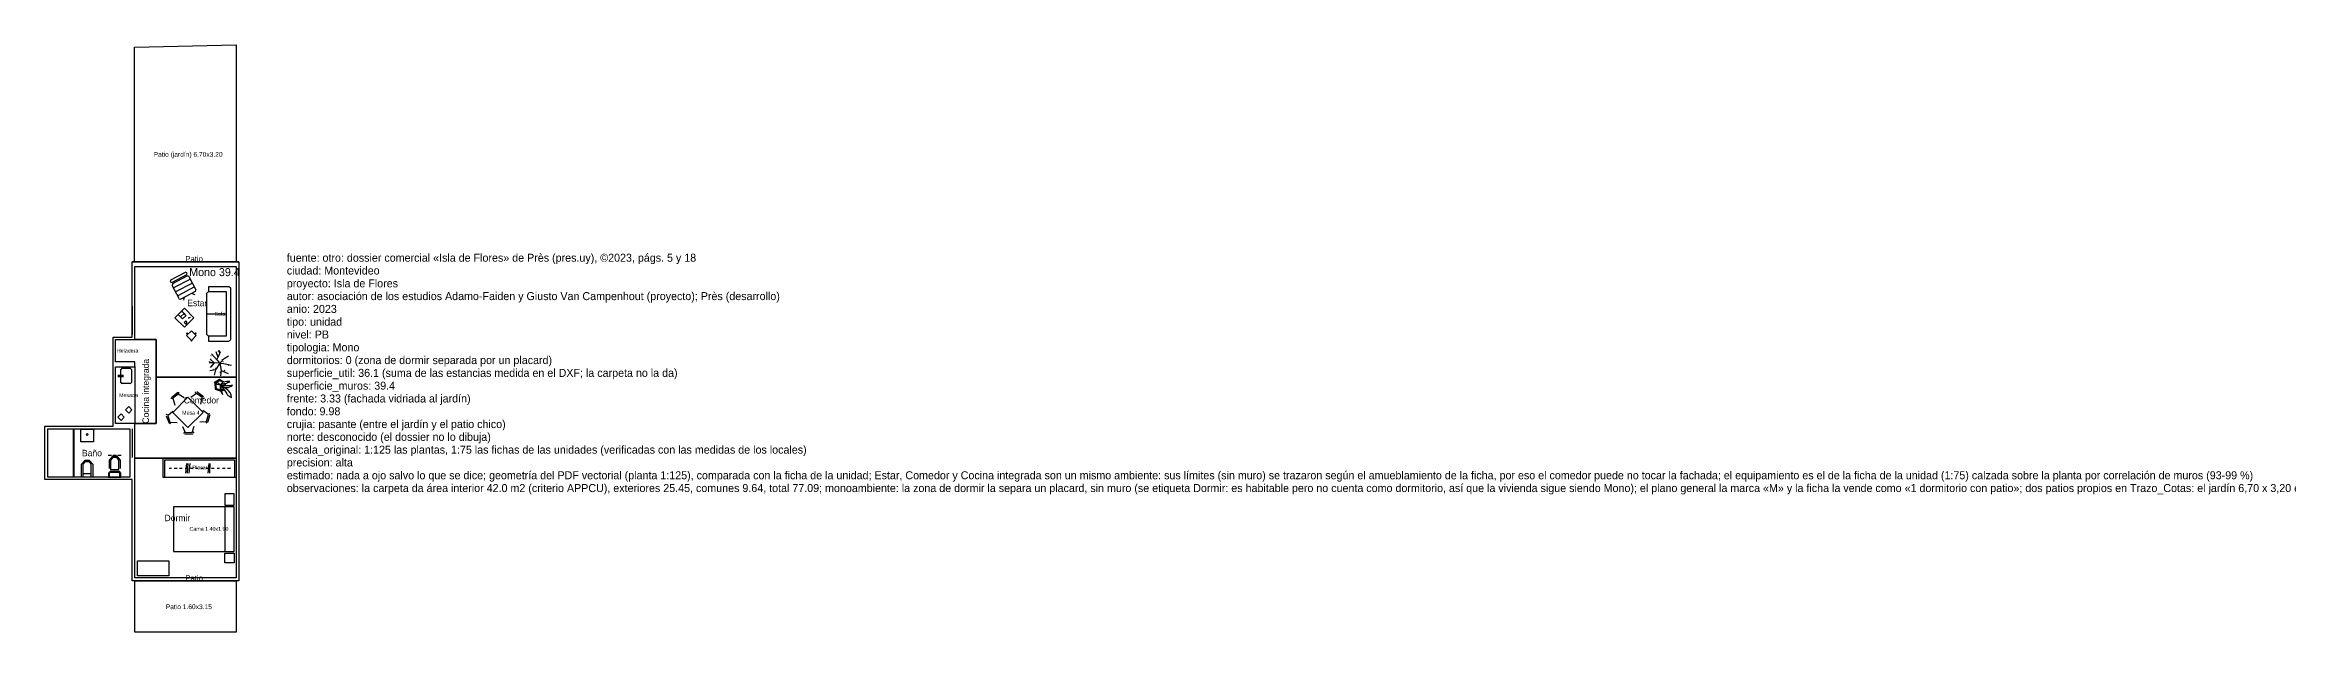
# Model space of a CAD drawing. Header units: metres. Extents: x 0 to 108, y -2 to 17.
# Drawn here: x 0 to 70.1, y -1.6 to 16.8 of the extents above; entities that cross this region are included whole.
import ezdxf

# ---------------------------------------------------------------- set-up
doc = ezdxf.new("R2010")
doc.units = ezdxf.units.M
for name, color, linetype in [('Trazo_Cotas', 9, 'Continuous'), ('Trazo_Datos', 7, 'Continuous'), ('Trazo_Entrada', 1, 'Continuous'), ('Trazo_Equipamiento', 8, 'Continuous'), ('Trazo_Estancias', 3, 'Continuous'), ('Trazo_Fachada', 30, 'Continuous'), ('Trazo_Medianeras', 8, 'Continuous'), ('Trazo_Puertas', 1, 'Continuous'), ('Trazo_Unidad', 7, 'Continuous'), ('Trazo_Ventanas', 5, 'Continuous')]:
    doc.layers.add(name, color=color, linetype=linetype)

msp = doc.modelspace()

# ---------------------------------------------------------------- linework, layer by layer
at = {"layer": 'Trazo_Cotas'}
for points in [[(5.98, 16.76), (5.98, 9.98), (2.8, 9.98), (2.8, 16.69)], [(5.98, 0), (5.98, -1.6), (2.81, -1.6), (2.81, 0)]]:
    msp.add_lwpolyline(points, close=True, dxfattribs=at)
at = {"layer": 'Trazo_Entrada'}
msp.add_line((2.73, 8.59), (2.73, 7.7), dxfattribs=at)
at = {"layer": 'Trazo_Equipamiento', "color": 9}
for p, q in [((3.94, 9.41), (3.92, 9.35)), ((3.92, 9.35), (3.98, 9.33)), ((3.94, 9.41), (4.39, 9.65)), ((4.43, 9.57), (3.98, 9.33)), ((4, 9.3), (3.98, 9.24)), ((4.2, 8.83), (3.98, 9.24)), ((4, 9.3), (4.45, 9.54)), ((4.55, 9.43), (4.02, 9.16)), ((4.61, 9.31), (4.08, 9.04)), ((4.68, 9.19), (4.15, 8.91)), ((4.45, 9.63), (4.39, 9.65)), ((4.43, 9.57), (4.45, 9.62)), ((4.51, 9.52), (4.45, 9.54)), ((4.5, 9.52), (4.72, 9.1)), ((5.81, 9.15), (5.76, 9.2)), ((5.81, 7.55), (5.81, 9.15)), ((4.17, 8.33), (4.28, 8.43)), ((4.19, 8.82), (4.25, 8.81)), ((4.7, 9.05), (4.25, 8.81)), ((4.28, 8.43), (4.35, 8.36)), ((4.35, 8.86), (4.33, 8.78)), ((4.6, 8.99), (4.69, 8.96)), ((4.71, 9.04), (4.72, 9.1)), ((5.11, 9.05), (5.06, 9)), ((5.06, 7.7), (5.06, 9)), ((4.17, 8.33), (4.24, 8.26)), ((4.35, 8.36), (4.24, 8.26)), ((4.35, 8.36), (4.24, 8.26)), ((4.24, 8.26), (4.3, 8.19)), ((4.3, 8.19), (4.41, 8.29)), ((4.35, 8.36), (4.41, 8.28)), ((5.06, 8.35), (5.66, 8.35)), ((5.06, 7.7), (5.11, 7.65)), ((5.11, 7.5), (5.75, 7.5)), ((5.47, 6.81), (5.21, 7.1)), ((5.42, 6.99), (5.35, 7.16)), ((5.76, 7.5), (5.81, 7.55)), ((5.29, 6.82), (5.13, 6.82)), ((5.33, 6.6), (5.15, 6.57)), ((5.29, 6.82), (5.16, 6.93)), ((5.51, 6.58), (5.49, 6.41)), ((3.99, 5.69), (3.94, 5.7)), ((4.16, 5.89), (3.96, 5.73)), ((4.19, 5.84), (4.19, 5.9)), ((4.72, 5.86), (4.71, 5.91)), ((4.96, 5.76), (4.75, 5.91)), ((4.92, 5.72), (4.98, 5.73)), ((5.51, 5.97), (5.57, 6.01)), ((5.52, 5.93), (5.6, 5.98)), ((5.61, 6.09), (5.6, 6.17)), ((5.65, 6.09), (5.64, 6.17)), ((3.85, 5.18), (3.79, 5.2)), ((3.79, 5.16), (3.88, 4.93)), ((3.93, 4.95), (3.9, 4.9)), ((5.03, 4.98), (5.06, 4.93)), ((5.09, 4.96), (5.16, 5.2)), ((5.1, 5.22), (5.15, 5.24)), ((4.36, 4.65), (4.33, 4.61)), ((4.37, 4.59), (4.62, 4.6)), ((4.62, 4.66), (4.65, 4.62)), ((3.96, 3.52), (3.88, 3.52)), ((3.96, 3.52), (3.88, 3.52)), ((4.13, 3.52), (4.04, 3.52)), ((4.13, 3.52), (4.04, 3.52)), ((4.29, 3.52), (4.21, 3.52)), ((4.29, 3.52), (4.21, 3.52)), ((4.46, 3.52), (4.38, 3.52)), ((4.46, 3.52), (4.38, 3.52)), ((4.41, 3.37), (4.44, 3.67)), ((4.41, 3.37), (4.44, 3.67)), ((4.46, 3.37), (4.48, 3.67)), ((4.46, 3.37), (4.48, 3.67)), ((4.51, 3.37), (4.54, 3.67)), ((4.51, 3.37), (4.54, 3.67)), ((4.63, 3.52), (4.55, 3.52)), ((4.63, 3.52), (4.55, 3.52)), ((4.79, 3.52), (4.71, 3.52)), ((4.79, 3.52), (4.71, 3.52)), ((4.96, 3.52), (4.88, 3.52)), ((4.96, 3.52), (4.88, 3.52)), ((5.13, 3.52), (5.04, 3.52)), ((5.13, 3.52), (5.04, 3.52)), ((5.1, 3.37), (5.13, 3.67)), ((5.1, 3.37), (5.13, 3.67)), ((5.15, 3.37), (5.17, 3.67)), ((5.15, 3.37), (5.17, 3.67)), ((5.29, 3.52), (5.21, 3.52)), ((5.29, 3.52), (5.21, 3.52)), ((5.46, 3.52), (5.38, 3.52)), ((5.46, 3.52), (5.38, 3.52)), ((5.63, 3.52), (5.55, 3.52)), ((5.63, 3.52), (5.55, 3.52)), ((5.8, 3.52), (5.71, 3.52)), ((5.8, 3.52), (5.71, 3.52)), ((5.62, 2.32), (5.62, 0.92))]:
    msp.add_line(p, q, dxfattribs=at)
at = {"layer": 'Trazo_Equipamiento', "color": 8}
for p, q in [((2.46, 6.42), (2.28, 6.42)), ((2.28, 6.39), (2.46, 6.39)), ((2.41, 6.65), (2.37, 6.61)), ((2.37, 6.42), (2.37, 6.61)), ((2.37, 6.2), (2.37, 6.39)), ((2.41, 6.65), (2.67, 6.65)), ((2.71, 6.61), (2.67, 6.65)), ((2.71, 6.61), (2.71, 6.2)), ((2.81, 6.7), (2.81, 4.92)), ((2.37, 6.2), (2.41, 6.16)), ((2.67, 6.17), (2.41, 6.17)), ((2.67, 6.16), (2.71, 6.2)), ((0.9, 3.25), (0.9, 4.76)), ((0.92, 3.25), (0.92, 4.76)), ((1.25, 3.77), (1.15, 3.65)), ((1.26, 3.73), (1.19, 3.65)), ((1.19, 3.65), (1.19, 3.27)), ((1.4, 3.77), (1.25, 3.77)), ((1.39, 3.72), (1.26, 3.72)), ((1.45, 3.65), (1.39, 3.73)), ((1.5, 3.65), (1.4, 3.77)), ((1.45, 3.27), (1.45, 3.65)), ((1.5, 3.65), (1.5, 3.25)), ((2.08, 3.92), (1.98, 3.92)), ((2.11, 3.9), (2.01, 3.78)), ((2.12, 3.86), (2.05, 3.78)), ((2.05, 3.78), (2.05, 3.49)), ((2.26, 3.9), (2.11, 3.9)), ((2.25, 3.86), (2.12, 3.86)), ((2.23, 3.92), (2.13, 3.92)), ((2.31, 3.78), (2.25, 3.86)), ((2.36, 3.78), (2.26, 3.9)), ((2.38, 3.92), (2.28, 3.92)), ((2.31, 3.49), (2.31, 3.78)), ((1.49, 3.25), (1.15, 3.25)), ((1.19, 3.26), (1.3, 3.26)), ((1.21, 3.36), (1.43, 3.36)), ((1.34, 3.26), (1.45, 3.26)), ((2.04, 3.42), (1.99, 3.37)), ((1.99, 3.37), (1.99, 3.25)), ((2.02, 3.25), (2.02, 3.37)), ((2.18, 3.43), (2.04, 3.42)), ((2.18, 3.39), (2.04, 3.39)), ((2.05, 3.49), (2.31, 3.49)), ((2.33, 3.42), (2.18, 3.43)), ((2.33, 3.39), (2.18, 3.39)), ((2.37, 3.37), (2.33, 3.42)), ((2.34, 3.25), (2.34, 3.37))]:
    msp.add_line(p, q, dxfattribs=at)
at = {"layer": 'Trazo_Equipamiento', "color": 9}
for points in [[(5.75, 9.2), (5.11, 9.2), (5.11, 9.05), (5.66, 9.05), (5.66, 7.65), (5.11, 7.65), (5.11, 7.5)], [(5.11, 9.05), (5.66, 9.05), (5.66, 7.65), (5.11, 7.65)], [(4.48, 8.23), (4.54, 8.24), (4.48, 8.22)], [(5.2, 7.04), (5.19, 7.04), (5.19, 7.04)], [(5.37, 6.91), (5.47, 7.11), (5.45, 7.22)], [(5.43, 7.17), (5.43, 7.18), (5.42, 7.17)], [(5.47, 6.81), (5.6, 6.95), (5.74, 7.04)], [(5.48, 7.14), (5.49, 7.15), (5.48, 7.15), (5.49, 7.16)], [(5.14, 6.85), (5.14, 6.86), (5.14, 6.85)], [(5.47, 6.81), (5.29, 6.82), (5.16, 6.67)], [(5.19, 6.92), (5.2, 6.92), (5.19, 6.92)], [(5.23, 6.7), (5.23, 6.7), (5.22, 6.7)], [(5.26, 6.61), (5.26, 6.61), (5.27, 6.62)], [(5.47, 6.81), (5.33, 6.6), (5.29, 6.43)], [(5.32, 6.63), (5.33, 6.64), (5.32, 6.64)], [(5.42, 6.9), (5.41, 6.9), (5.42, 6.9)], [(5.44, 6.86), (5.44, 6.86), (5.45, 6.87)], [(5.47, 6.81), (5.59, 6.8), (5.83, 6.75)], [(5.47, 6.81), (5.51, 6.58), (5.73, 6.49)], [(5.48, 6.53), (5.47, 6.53), (5.47, 6.53)], [(5.49, 6.5), (5.49, 6.5), (5.49, 6.51)], [(5.54, 6.91), (5.53, 6.91), (5.54, 6.91)], [(5.57, 6.85), (5.56, 6.85), (5.57, 6.86)], [(5.62, 6.57), (5.61, 6.57), (5.62, 6.58), (5.6, 6.57), (5.61, 6.58)], [(5.73, 6.74), (5.74, 6.75), (5.73, 6.74)], [(4.35, 5.73), (4.17, 5.84), (4, 5.71), (4.06, 5.5)], [(4.87, 5.53), (4.92, 5.74), (4.74, 5.86), (4.56, 5.74)], [(5.51, 6.1), (5.48, 6.12), (5.45, 6.13), (5.39, 6.14), (5.36, 6.15), (5.29, 6.22)], [(5.29, 6.22), (5.33, 6.22), (5.42, 6.19), (5.44, 6.17), (5.47, 6.15), (5.51, 6.1)], [(5.31, 6.2), (5.32, 6), (5.51, 5.93)], [(5.61, 6.22), (5.46, 6.3), (5.32, 6.22)], [(5.33, 6.17), (5.35, 6.02), (5.5, 5.97)], [(5.58, 6.21), (5.47, 6.26), (5.36, 6.21)], [(5.54, 5.87), (5.52, 5.9), (5.51, 5.92), (5.5, 5.98), (5.49, 6.01), (5.49, 6.09), (5.51, 6.1)], [(5.51, 6.1), (5.5, 6.07), (5.5, 6), (5.51, 5.96), (5.53, 5.89), (5.55, 5.83)], [(5.51, 6.1), (5.51, 6.12), (5.55, 6.16), (5.57, 6.16), (5.6, 6.17), (5.64, 6.17), (5.68, 6.18), (5.71, 6.2), (5.75, 6.22), (5.78, 6.24)], [(5.78, 6.24), (5.69, 6.24), (5.57, 6.21), (5.55, 6.19), (5.53, 6.18), (5.52, 6.17), (5.51, 6.14), (5.51, 6.1)], [(5.51, 6.1), (5.55, 6.08), (5.6, 6.06), (5.64, 6.05), (5.73, 6.05), (5.78, 6.07), (5.82, 6.09), (5.86, 6.12)], [(5.86, 6.12), (5.77, 6.1), (5.51, 6.1)], [(5.51, 6.1), (5.65, 5.9), (5.69, 5.85), (5.7, 5.83), (5.72, 5.81), (5.75, 5.79), (5.77, 5.77), (5.83, 5.74)], [(5.83, 5.74), (5.82, 5.81), (5.8, 5.87), (5.78, 5.89), (5.76, 5.92), (5.74, 5.94), (5.72, 5.97), (5.67, 6.01), (5.62, 6.04), (5.56, 6.07), (5.51, 6.1)], [(4, 5.3), (3.84, 5.16), (3.91, 4.96), (4.13, 4.95)], [(4.84, 4.97), (5.05, 4.99), (5.11, 5.2), (4.94, 5.33)], [(4.3, 4.83), (4.38, 4.64), (4.6, 4.64), (4.67, 4.84)]]:
    msp.add_lwpolyline(points, dxfattribs=at)
for points in [[(4.36, 7.93), (4.66, 8.23), (4.36, 8.53), (4.06, 8.23)], [(4.4, 8.03), (4.45, 8.08), (4.4, 8.13), (4.35, 8.08)], [(4.73, 7.67), (4.58, 7.82), (4.43, 7.67), (4.58, 7.52)], [(4.47, 7.74), (4.45, 7.76), (4.43, 7.74), (4.45, 7.72)], [(4.73, 7.74), (4.71, 7.76), (4.69, 7.74), (4.71, 7.72)], [(4.6, 7.52), (4.58, 7.54), (4.56, 7.52), (4.58, 7.5)], [(4.47, 4.8), (4.95, 5.27), (4.47, 5.75), (4, 5.27)], [(5.98, 3.84), (5.98, 3.24), (3.7, 3.24), (3.7, 3.84)], [(5.93, 3.79), (5.93, 3.24), (3.75, 3.24), (3.75, 3.79)], [(4.02, 2.32), (4.02, 0.92), (5.92, 0.92), (5.92, 2.32)], [(5.92, 2.37), (5.92, 2.72), (5.62, 2.72), (5.62, 2.37)], [(5.92, 0.87), (5.92, 0.57), (5.62, 0.57), (5.62, 0.87)], [(3.87, 0.63), (3.87, 0.16), (2.89, 0.16), (2.89, 0.63)]]:
    msp.add_lwpolyline(points, close=True, dxfattribs=at)
at = {"layer": 'Trazo_Equipamiento', "color": 8}
for points in [[(2.38, 5.02), (2.48, 5.12), (2.38, 5.22), (2.28, 5.12)], [(2.62, 5.25), (2.72, 5.35), (2.62, 5.45), (2.52, 5.35)], [(1.52, 4.75), (1.52, 4.35), (1.12, 4.35), (1.12, 4.75)], [(1.32, 4.55), (1.35, 4.58), (1.32, 4.61), (1.29, 4.58)]]:
    msp.add_lwpolyline(points, close=True, dxfattribs=at)
for points in [[(1.14, 3.25), (1.14, 3.48), (1.14, 3.65)], [(2.01, 3.78), (2.01, 3.59), (2.01, 3.52)], [(2.36, 3.52), (2.36, 3.59), (2.36, 3.78)], [(1.99, 3.25), (2.37, 3.25), (2.37, 3.37)]]:
    msp.add_lwpolyline(points, dxfattribs=at)
at = {"layer": 'Trazo_Estancias', "color": 2}
msp.add_lwpolyline([(5.98, 9.83), (5.98, 6.37), (3.48, 6.37), (3.48, 7.55), (2.81, 7.55), (2.81, 9.83)], close=True, dxfattribs=at)
at = {"layer": 'Trazo_Estancias', "color": 30}
msp.add_lwpolyline([(3.48, 7.55), (3.48, 4.92), (2.21, 4.92), (2.21, 6.69), (2.81, 6.69), (2.81, 6.85), (2.21, 6.85), (2.21, 7.55)], close=True, dxfattribs=at)
at = {"layer": 'Trazo_Estancias', "color": 40}
msp.add_lwpolyline([(5.98, 6.37), (5.98, 3.84), (2.81, 3.84), (2.81, 4.92), (3.48, 4.92), (3.48, 6.37)], close=True, dxfattribs=at)
at = {"layer": 'Trazo_Estancias', "color": 4}
msp.add_lwpolyline([(2.66, 4.76), (2.66, 3.25), (0.09, 3.25), (0.09, 4.76)], close=True, dxfattribs=at)
at = {"layer": 'Trazo_Estancias', "color": 5}
msp.add_lwpolyline([(5.98, 3.84), (5.98, 0.1), (2.81, 0.1), (2.81, 3.84)], close=True, dxfattribs=at)
at = {"layer": 'Trazo_Fachada'}
for p, q in [((6.06, 9.98), (2.73, 9.98)), ((6.06, 0), (2.73, 0))]:
    msp.add_line(p, q, dxfattribs=at)
at = {"layer": 'Trazo_Medianeras'}
msp.add_line((6.06, 9.98), (6.06, 0), dxfattribs=at)
at = {"layer": 'Trazo_Puertas'}
msp.add_line((2.73, 4.76), (2.73, 3.86), dxfattribs=at)
at = {"layer": 'Trazo_Unidad'}
msp.add_lwpolyline([(6.06, 9.98), (6.06, 0), (2.73, 0), (2.73, 3.17), (0, 3.17), (0, 4.84), (2.13, 4.84), (2.13, 7.62), (2.73, 7.62), (2.73, 9.98)], close=True, dxfattribs=at)
at = {"layer": 'Trazo_Ventanas'}
for p, q in [((5.94, 9.98), (2.86, 9.98)), ((5.5, 0), (3.16, 0))]:
    msp.add_line(p, q, dxfattribs=at)

# ---------------------------------------------------------------- texts
at = {"layer": 'Trazo_Cotas'}
for s, p in [('Patio (jardín) 6.70x3.20', (3.4, 13.26)), ('Patio 1.60x3.15', (3.78, -0.88))]:
    msp.add_text(s, height=0.15, dxfattribs=at).set_placement(p)
at = {"layer": 'Trazo_Datos'}
for s, p in [('fuente: otro: dossier comercial «Isla de Flores» de Près (pres.uy), ©2023, págs. 5 y 18', (7.56, 9.98)), ('ciudad: Montevideo', (7.56, 9.58)), ('proyecto: Isla de Flores', (7.56, 9.18)), ('autor: asociación de los estudios Adamo-Faiden y Giusto Van Campenhout (proyecto); Près (desarrollo)', (7.56, 8.78)), ('anio: 2023', (7.56, 8.38)), ('tipo: unidad', (7.56, 7.98)), ('nivel: PB', (7.56, 7.58)), ('tipologia: Mono', (7.56, 7.18)), ('dormitorios: 0 (zona de dormir separada por un placard)', (7.56, 6.78)), ('superficie_util: 36.1 (suma de las estancias medida en el DXF; la carpeta no la da)', (7.56, 6.38)), ('frente: 3.33 (fachada vidriada al jardín)', (7.56, 5.58)), ('superficie_muros: 39.4', (7.56, 5.98)), ('fondo: 9.98', (7.56, 5.18)), ('crujia: pasante (entre el jardín y el patio chico)', (7.56, 4.78)), ('escala_original: 1:125 las plantas, 1:75 las fichas de las unidades (verificadas con las medidas de los locales)', (7.56, 3.98)), ('norte: desconocido (el dossier no lo dibuja)', (7.56, 4.38)), ('precision: alta', (7.56, 3.58)), ('estimado: nada a ojo salvo lo que se dice; geometría del PDF vectorial (planta 1:125), comparada con la ficha de la unidad; Estar, Comedor y Cocina integrada son un mismo ambiente: sus límites (sin muro) se trazaron según el amueblamiento de la ficha, por eso el comedor puede no tocar la fachada; el equipamiento es el de la ficha de la unidad (1:75) calzada sobre la planta por correlación de muros (93-99 %)', (7.56, 3.18)), ('observaciones: la carpeta da área interior 42.0 m2 (criterio APPCU), exteriores 25.45, comunes 9.64, total 77.09; monoambiente: la zona de dormir la separa un placard, sin muro (se etiqueta Dormir: es habitable pero no cuenta como dormitorio, así que la vivienda sigue siendo Mono); el plano general la marca «M» y la ficha la vende como «1 dormitorio con patio»; dos patios propios en Trazo_Cotas: el jardín 6,70 x 3,20 en el patio del edificio (arriba) y un patio 1,60 x 3,15 hacia la calle lateral (abajo); «doble acceso»: desde el hall (por el costado izquierdo) y desde la cochera 5 por el patio chico; unidad 001, en PB; barrio Palermo, esquina de Isla de Flores y una calle lateral', (7.56, 2.78))]:
    msp.add_text(s, height=0.25, dxfattribs=at).set_placement(p)
at = {"layer": 'Trazo_Equipamiento', "color": 8}
for s, p in [('Sofa', (5.3, 8.29)), ('Heladera', (2.25, 7.14)), ('Mesada', (2.32, 5.75)), ('Mesa 4', (4.29, 5.2)), ('Placard', (4.61, 3.49)), ('Cama 1.40x1.90', (4.52, 1.57))]:
    msp.add_text(s, height=0.12, dxfattribs=at).set_placement(p)
at = {"layer": 'Trazo_Estancias', "color": 2}
msp.add_text('Estar', height=0.2, dxfattribs=at).set_placement((4.45, 8.59))
at = {"layer": 'Trazo_Estancias', "color": 30}
msp.add_text('Cocina integrada', height=0.2, rotation=90, dxfattribs=at).set_placement((3.25, 4.92))
at = {"layer": 'Trazo_Estancias', "color": 40}
msp.add_text('Comedor', height=0.2, dxfattribs=at).set_placement((4.34, 5.55))
at = {"layer": 'Trazo_Estancias', "color": 4}
msp.add_text('Baño', height=0.2, dxfattribs=at).set_placement((1.16, 3.9))
at = {"layer": 'Trazo_Estancias', "color": 5}
msp.add_text('Dormir', height=0.2, dxfattribs=at).set_placement((3.74, 1.87))
at = {"layer": 'Trazo_Fachada'}
for p in [(4.39, 9.98), (4.39, 0)]:
    msp.add_text('Patio', height=0.18, dxfattribs=at).set_placement(p)
at = {"layer": 'Trazo_Unidad'}
msp.add_text('Mono 39.4', height=0.25, dxfattribs=at).set_placement((4.51, 9.53))

doc.saveas('drawing.dxf')
